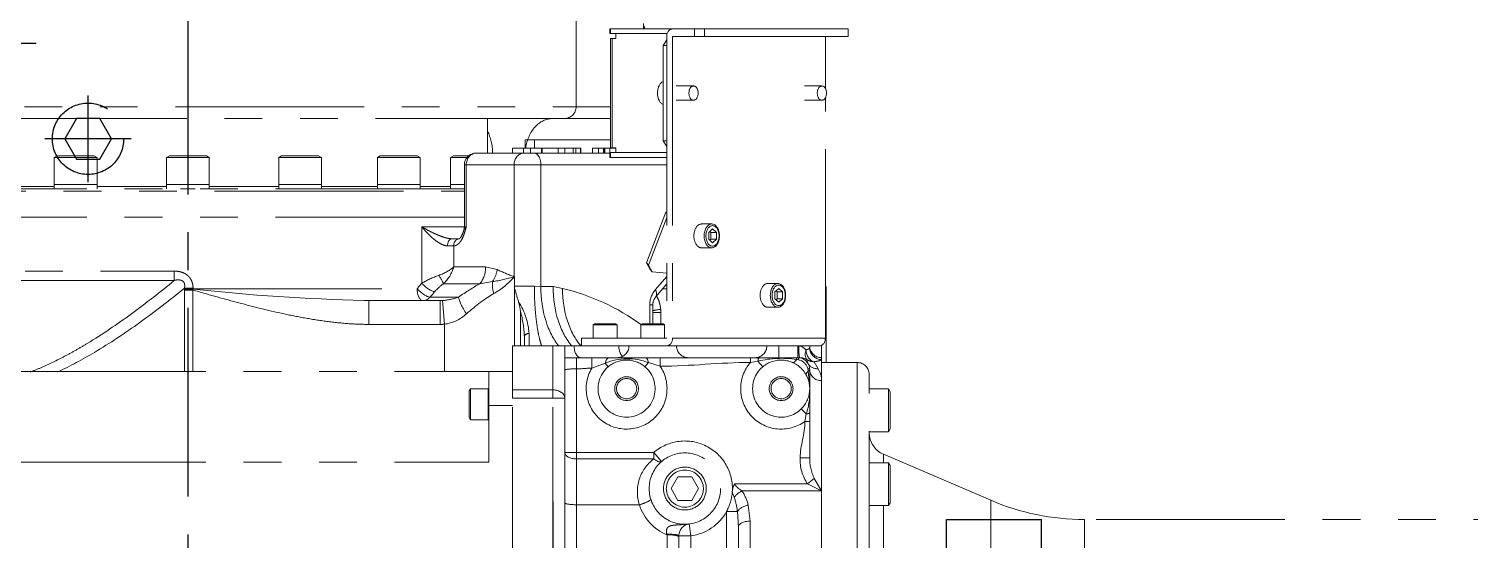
# Model space of a CAD drawing. Extents: x -2384 to 29887, y -2542 to 22350.
# Drawn here: x 2102 to 2709, y 4911 to 5126 of the extents above; entities that cross this region are included whole.
import ezdxf

# ---------------------------------------------------------------- set-up
doc = ezdxf.new("R2010")
doc.units = 0
doc.header["$LTSCALE"] = 63.5
doc.header["$MEASUREMENT"] = 0
doc.linetypes.add('CENTER', pattern=[2, 1.25, -0.25, 0.25, -0.25])
doc.linetypes.add('PHANTOM', pattern=[2.5, 1.25, -0.25, 0.25, -0.25, 0.25, -0.25])
doc.layers.get('0').update_dxf_attribs({"linetype": 'CONTINUOUS'})
for name, color, linetype in [('2', 2, 'CENTER'), ('4', 6, 'PHANTOM'), ('Umbilical', 1, 'PHANTOM')]:
    doc.layers.add(name, color=color, linetype=linetype)

# ---------------------------------------------------------------- blocks, each defined once
blk = doc.blocks.new('165F-TOP')
at = {"lineweight": 0}
for p, q in [((475.28, 243.5), (475.28, 321.5)), ((489.43, 276.2), (489.67, 276.2)), ((489.43, 274.2), (489.43, 276.2)), ((489.67, 274.2), (489.43, 274.2)), ((489.67, 276.2), (489.67, 274.2)), ((489.67, 276.2), (516.48, 276.2)), ((489.67, 274.2), (513.55, 274.2)), ((513.55, 274.2), (492, 274.2)), ((492, 274.2), (492, 272.2)), ((503.56, 276.2), (503.56, 278.42)), ((504, 277.22), (504, 276.2)), ((513.37, 273), (513.37, 146.2)), ((515.82, 276.2), (525.01, 276.2)), ((515.82, 273), (525.01, 273)), ((515.82, 273), (515.82, 146.2)), ((515.82, 273), (580.1, 273)), ((516.48, 276.2), (519.3, 276.2)), ((516.48, 276.2), (516.48, 276.2)), ((519.3, 276.2), (519.3, 276.2)), ((519.3, 276.2), (521.87, 276.2)), ((525.01, 273), (525.01, 276.2)), ((525.01, 276.2), (529.24, 276.2)), ((529.24, 273), (525.01, 273)), ((529.24, 276.2), (589.66, 276.2)), ((529.24, 276.2), (529.24, 273)), ((529.24, 273), (589.66, 273)), ((551.41, 276.2), (563.01, 276.2)), ((563.01, 276.2), (565.58, 276.2)), ((565.58, 276.2), (565.58, 276.2)), ((580.1, 251.15), (580.1, 273)), ((589.66, 273), (589.66, 276.2)), ((490.47, 272.2), (489.75, 272.2)), ((489.75, 272.2), (489.75, 226.2)), ((490.47, 226.2), (490.47, 272.2)), ((492, 272.2), (490.47, 272.2)), ((511.84, 269.2), (513.37, 271.58)), ((511.84, 229.2), (511.84, 269.2)), ((513.37, 269.2), (511.84, 269.2)), ((513.37, 229.2), (513.37, 269.2)), ((524.64, 252.2), (517.35, 252.2)), ((578.63, 252.2), (571.35, 252.2)), ((148, 243.5), (475.28, 243.5)), ((475.28, 243.5), (489.75, 243.5)), ((517.35, 246.2), (524.64, 246.2)), ((571.35, 246.2), (578.63, 246.2)), ((580.1, 146.2), (580.1, 247.25)), ((470.3, 238.5), (153, 238.5)), ((438, 224), (438, 238.5)), ((489.39, 238.5), (470.3, 238.5)), ((448.55, 226), (448.55, 224)), ((453.09, 226), (448.55, 226)), ((453.09, 226), (453.09, 224)), ((456.12, 226), (453.09, 226)), ((457.74, 229.5), (453.91, 229.5)), ((453.91, 226), (453.91, 229.5)), ((456.12, 226), (456.12, 224)), ((460.66, 226), (456.12, 226)), ((457.74, 229.5), (489.75, 229.5)), ((457.74, 226), (457.74, 229.5)), ((460.66, 226), (460.66, 224)), ((460.96, 226), (460.96, 224)), ((460.96, 226), (467.78, 226)), ((467.78, 226), (467.78, 224)), ((467.78, 226), (470.51, 226)), ((470.51, 226), (470.51, 224)), ((470.52, 226), (474.02, 226)), ((474.02, 226), (474.02, 224)), ((474.02, 226), (475.17, 226)), ((475.17, 226), (475.17, 224)), ((475.17, 226), (477.16, 226)), ((477.16, 226), (477.16, 224)), ((477.16, 226), (477.22, 226)), ((477.22, 226), (477.22, 224)), ((482.19, 226), (484.7, 226)), ((482.19, 226), (482.19, 224)), ((484.7, 226), (486.84, 226)), ((484.7, 226), (484.7, 224)), ((486.84, 226), (487.08, 226)), ((486.84, 226), (486.84, 224)), ((487.08, 226), (487.31, 226)), ((487.08, 226), (487.08, 224)), ((487.31, 226), (487.31, 224)), ((487.31, 226), (489.45, 226)), ((489.45, 226), (489.45, 224.2)), ((489.45, 226), (491.96, 226)), ((490.47, 226.2), (489.75, 226.2)), ((489.88, 226.2), (489.88, 226)), ((492, 226.2), (490.47, 226.2)), ((491.96, 226), (492, 226)), ((491.96, 226), (491.96, 224.2)), ((492, 224.2), (492, 226.2)), ((511.84, 229.2), (513.37, 229.2)), ((513.37, 226.82), (511.84, 229.2)), ((257.01, 222.8), (255.8, 222.1)), ((255.8, 222.1), (273.8, 222.1)), ((255.8, 222.1), (255.8, 210.8)), ((272.59, 222.8), (257.01, 222.8)), ((273.8, 222.1), (272.59, 222.8)), ((273.8, 210.8), (273.8, 222.1)), ((304.21, 222.8), (303, 222.1)), ((303, 222.1), (321, 222.1)), ((303, 222.1), (303, 210.8)), ((319.79, 222.8), (304.21, 222.8)), ((321, 222.1), (319.79, 222.8)), ((321, 210.8), (321, 222.1)), ((351.41, 222.8), (350.2, 222.1)), ((350.2, 222.1), (368.2, 222.1)), ((350.2, 222.1), (350.2, 210.8)), ((366.99, 222.8), (351.41, 222.8)), ((368.2, 222.1), (366.99, 222.8)), ((368.2, 210.8), (368.2, 222.1)), ((392.92, 222.8), (391.7, 222.1)), ((391.7, 222.1), (409.7, 222.1)), ((391.7, 222.1), (391.7, 210.8)), ((408.49, 222.8), (392.92, 222.8)), ((409.7, 222.1), (408.49, 222.8)), ((409.7, 210.8), (409.7, 222.1)), ((423.72, 222.8), (422.51, 222.1)), ((422.51, 222.1), (429.34, 222.1)), ((422.51, 222.1), (422.51, 210.8)), ((430.01, 222.8), (423.72, 222.8)), ((428.26, 219), (428.26, 193)), ((428.26, 219), (429.07, 219)), ((449.18, 219), (429.07, 219)), ((429.07, 219), (429.07, 193)), ((433.26, 224), (453.37, 224)), ((460.46, 219), (449.18, 219)), ((449.18, 172.05), (449.18, 219)), ((453.37, 224), (457.6, 224)), ((457.6, 224), (489.45, 224)), ((513.37, 219), (460.46, 219)), ((460.46, 167.87), (460.46, 219)), ((489.43, 224.2), (489.67, 224.2)), ((489.43, 222.2), (489.43, 224.2)), ((489.67, 222.2), (489.43, 222.2)), ((513.37, 224.2), (489.67, 224.2)), ((489.67, 224.2), (489.67, 222.2)), ((513.37, 222.2), (489.67, 222.2)), ((492, 224.2), (513.37, 224.2)), ((164.5, 208), (428.26, 208)), ((428.26, 209), (168.29, 209)), ((255.8, 210), (232.3, 210)), ((273.8, 210.8), (255.8, 210.8)), ((255.8, 210.8), (255.8, 209)), ((255.8, 210.8), (273.8, 210.8)), ((264.77, 209), (259.04, 209)), ((273.8, 209), (273.8, 210.8)), ((303, 210), (273.8, 210)), ((321, 210.8), (303, 210.8)), ((303, 210.8), (303, 209)), ((303, 210.8), (321, 210.8)), ((315.05, 209), (308.95, 209)), ((321, 209), (321, 210.8)), ((350.2, 210), (321, 210)), ((368.2, 210.8), (350.2, 210.8)), ((350.2, 210.8), (350.2, 209)), ((350.2, 210.8), (368.2, 210.8)), ((364.96, 209), (359.23, 209)), ((368.2, 209), (368.2, 210.8)), ((391.7, 210), (368.2, 210)), ((409.7, 210.8), (391.7, 210.8)), ((391.7, 210.8), (391.7, 209)), ((391.7, 210.8), (409.7, 210.8)), ((408.48, 209), (403.81, 209)), ((409.7, 209), (409.7, 210.8)), ((422.51, 210), (409.7, 210)), ((428.26, 210.8), (422.51, 210.8)), ((422.51, 210.8), (422.51, 209)), ((422.51, 210.8), (428.26, 210.8)), ((428.26, 197), (116.5, 197)), ((512.96, 199.17), (504.84, 177.91)), ((513.37, 196.93), (505.72, 176.92)), ((513.37, 198.71), (512.96, 199.17)), ((532.32, 194.2), (528.03, 194.2)), ((410.37, 169.31), (410.37, 193)), ((410.37, 193), (428.26, 193)), ((422.95, 188), (426.25, 188)), ((429.07, 193), (428.26, 193)), ((532.63, 192.09), (531.02, 190.64)), ((531.02, 190.64), (531.02, 187.76)), ((531.94, 190.64), (531.48, 191.05)), ((531.94, 187.76), (531.94, 190.64)), ((531.94, 190.64), (534.24, 190.64)), ((534.24, 190.64), (532.63, 192.09)), ((534.24, 187.76), (534.24, 190.64)), ((423.74, 185), (421.21, 185)), ((423.79, 185), (423.74, 185)), ((423.79, 185), (423.79, 176.14)), ((528.03, 184.2), (532.32, 184.2)), ((531.02, 187.76), (532.63, 186.31)), ((531.48, 187.35), (531.94, 187.76)), ((531.94, 187.76), (534.24, 187.76)), ((532.63, 186.31), (534.24, 187.76)), ((423.79, 176.14), (437.22, 176.14)), ((437.22, 176.14), (442.06, 175.01)), ((504.84, 177.91), (506.35, 175.08)), ((504.84, 177.91), (505.72, 176.92)), ((505.72, 176.92), (507.23, 174.09)), ((116.5, 174.39), (306.23, 174.39)), ((306.29, 170.5), (118.36, 170.5)), ((440.11, 169.97), (434.76, 169.07)), ((449.18, 172.05), (449.31, 172)), ((449.31, 172), (449.31, 167.54)), ((506.35, 175.08), (507.23, 174.09)), ((507.23, 174.09), (513.37, 173.51)), ((508.62, 166.61), (513.37, 172.16)), ((310.52, 167), (310.52, 167.2)), ((314.16, 167.2), (310.52, 167.2)), ((310.52, 166.61), (310.52, 167)), ((310.52, 167), (314.16, 167)), ((310.53, 166.4), (310.52, 166.61)), ((310.53, 132.18), (310.53, 166.4)), ((310.53, 166.4), (314.12, 166.4)), ((314.17, 166.8), (314.12, 166.4)), ((314.12, 166.4), (314.12, 132.18)), ((314.16, 167.2), (314.16, 167)), ((314.16, 167), (314.17, 166.8)), ((314.16, 167), (408.41, 167)), ((434.76, 169.07), (419.41, 169.07)), ((449.18, 168), (457.7, 168)), ((449.31, 167.54), (449.31, 143)), ((457.7, 168), (460.46, 167.87)), ((460.46, 167.87), (465.58, 167.88)), ((465.58, 167.88), (469.54, 167.13)), ((513.37, 169), (508.67, 163.39)), ((513.37, 167), (511.7, 167)), ((560.16, 169.2), (555.87, 169.2)), ((560.46, 167.09), (558.85, 165.64)), ((558.85, 165.64), (558.85, 162.76)), ((559.77, 165.64), (559.31, 166.05)), ((559.77, 162.76), (559.77, 165.64)), ((559.77, 165.64), (562.07, 165.64)), ((562.07, 165.64), (560.46, 167.09)), ((562.07, 162.76), (562.07, 165.64)), ((580.5, 167), (580.5, 162)), ((388.09, 162), (418.07, 162)), ((388.09, 162), (388.09, 152)), ((413.84, 163.46), (425.81, 163.46)), ((418.07, 162), (418.07, 152)), ((419.07, 162.03), (419.96, 152.08)), ((506.24, 152.2), (506.24, 160.18)), ((506.24, 160.18), (507.5, 160.18)), ((507.5, 160.18), (507.5, 152.2)), ((555.87, 159.2), (560.16, 159.2)), ((558.85, 162.76), (560.46, 161.31)), ((559.31, 162.35), (559.77, 162.76)), ((559.77, 162.76), (562.07, 162.76)), ((560.46, 161.31), (562.07, 162.76)), ((580.1, 162), (580.5, 162)), ((580.5, 162), (580.5, 157)), ((418.07, 152), (388.09, 152)), ((419.96, 132.18), (419.96, 152.08)), ((451.89, 143), (451.89, 157.44)), ((483.19, 152.2), (482.5, 151.8)), ((482.5, 151.8), (482.5, 146.2)), ((482.5, 151.8), (492.5, 151.8)), ((491.81, 152.2), (483.19, 152.2)), ((492.5, 151.8), (491.81, 152.2)), ((492.5, 146.2), (492.5, 151.8)), ((503.19, 152.2), (502.5, 151.8)), ((502.5, 151.8), (502.5, 146.2)), ((502.5, 151.8), (512.5, 151.8)), ((511.81, 152.2), (503.19, 152.2)), ((507.5, 157), (510.89, 157)), ((510.89, 157), (510.89, 152.2)), ((512.5, 151.8), (511.81, 152.2)), ((512.5, 146.2), (512.5, 151.8)), ((580.5, 157), (580.1, 157)), ((580.5, 152), (580.1, 152)), ((580.5, 157), (580.5, 152)), ((580.5, 152), (580.5, 136)), ((453.5, 142.99), (453.5, 146.86)), ((477.5, 146.2), (513.37, 146.2)), ((477.5, 143), (477.5, 146.2)), ((515.82, 146.2), (580.1, 146.2)), ((465.5, 143), (448.5, 143)), ((448.5, 124.46), (448.5, 143)), ((470.5, 143), (465.5, 143)), ((465.5, 124.46), (465.5, 143)), ((470.5, 143), (474.4, 143)), ((470.5, 143), (470.5, 120.93)), ((474.4, 143), (477.5, 143)), ((477.5, 143), (498.2, 143)), ((505.49, 143), (498.2, 143)), ((505.49, 143), (513.37, 143)), ((513.37, 143), (577.64, 143)), ((560.5, 143), (560.5, 138)), ((568.5, 143), (568.5, 138)), ((573.5, 143), (573.5, 142.21)), ((578.5, 143.2), (578.5, 136)), ((470.5, 138), (475.5, 138)), ((475.5, 138), (481.86, 138)), ((475.5, 133.28), (475.5, 138)), ((481.86, 138), (489.21, 138)), ((481.86, 133.65), (481.86, 138)), ((487.51, 135.67), (481.86, 133.65)), ((488.77, 134.18), (487.51, 135.67)), ((489.21, 138), (504.46, 138)), ((505.7, 135.92), (504.23, 134.18)), ((504.46, 138), (510.64, 138)), ((510.64, 134.44), (505.7, 135.92)), ((510.64, 134.44), (510.64, 138)), ((510.64, 138), (548.54, 138)), ((548.54, 138), (552.23, 138)), ((548.54, 136), (548.54, 138)), ((551.75, 136.57), (548.54, 136)), ((553.77, 134.18), (551.75, 136.57)), ((552.23, 138), (567.85, 138)), ((567.85, 138), (568.5, 138)), ((568.85, 137.11), (568.04, 137.28)), ((572.93, 132.48), (572.67, 133.43)), ((575.32, 136.31), (577.05, 133.35)), ((578.5, 138), (578.5, 137.24)), ((578.5, 128.35), (578.5, 137.24)), ((593.5, 136), (578.5, 136)), ((593.5, 136), (593.5, -136)), ((240.2, 132.18), (438.5, 132.18)), ((438.5, 117.98), (438.5, 132.18)), ((438.5, 132.18), (448.5, 132.18)), ((475.5, 133.28), (475.5, 98.19)), ((573.5, 125), (572.93, 132.48)), ((573.5, 133), (573.5, 132.27)), ((573.5, 132.27), (573.5, 125)), ((578.5, 82.02), (578.5, 128.35)), ((598.5, -131), (598.5, 131)), ((430.8, 124.94), (430.3, 124.07)), ((430.3, 124.07), (430.3, 112.81)), ((430.8, 111.94), (430.8, 124.94)), ((438.3, 124.94), (430.8, 124.94)), ((438.3, 111.94), (438.3, 124.94)), ((438.3, 124.94), (438.3, 111.94)), ((438.5, 124.94), (438.3, 124.94)), ((448.5, 120.93), (448.5, 124.46)), ((448.5, 124.46), (465.5, 124.46)), ((465.5, 120.93), (465.5, 124.46)), ((573.5, 125), (573.5, 114.97)), ((606.6, 124.91), (598.5, 124.91)), ((607.3, 123.7), (606.6, 124.91)), ((606.6, 124.91), (606.6, 106.91)), ((607.3, 108.12), (607.3, 123.7)), ((438.5, 94.1), (438.5, 117.98)), ((438.5, 117.98), (448.5, 117.98)), ((448.5, -120.93), (448.5, 120.93)), ((465.5, 120.93), (448.5, 120.93)), ((465.5, 120.93), (470.5, 120.93)), ((465.5, -120.93), (465.5, 120.93)), ((470.5, 120.93), (470.5, 22.11)), ((569.97, 116.5), (572.07, 114.39)), ((430.3, 112.81), (430.8, 111.94)), ((430.8, 111.94), (438.3, 111.94)), ((438.3, 111.94), (438.5, 111.94)), ((571.5, 111.25), (572.07, 114.39)), ((571.5, 111.25), (573.5, 111.25)), ((573.5, 114.97), (573.5, 111.25)), ((573.5, 111.25), (573.5, 95.96)), ((598.5, 106.91), (606.6, 106.91)), ((606.6, 106.91), (607.3, 108.12)), ((470.5, 98.19), (475.5, 98.19)), ((475.5, 98.19), (475.5, 95.47)), ((475.5, 98.19), (507.99, 98.19)), ((507.99, 98.19), (511.24, 94.39)), ((507.99, 95.47), (507.99, 98.19)), ((649.63, 78.09), (604.56, 97.4)), ((604.56, 93.85), (604.56, 97.4)), ((240.2, 94.1), (438.5, 94.1)), ((475.5, 95.47), (475.5, 76.2)), ((507.99, 95.47), (475.5, 95.47)), ((569.52, 95.96), (573.5, 95.96)), ((606.6, 93.85), (598.5, 93.85)), ((606.6, 93.85), (606.6, 75.85)), ((607.3, 92.64), (606.6, 93.85)), ((607.3, 77.07), (607.3, 92.64)), ((518.11, 88), (515.23, 83)), ((523.89, 88), (518.11, 88)), ((526.77, 83), (523.89, 88)), ((541.97, 84.99), (572.64, 84.99)), ((572.64, 84.99), (575.45, 87.28)), ((578.5, 82.02), (572.64, 84.99)), ((575.45, 87.28), (578.5, 82.02)), ((515.23, 83), (518.11, 78)), ((523.89, 78), (526.77, 83)), ((541.77, 79.39), (540.95, 81.63)), ((578.5, 82.02), (545.04, 82.02)), ((578.5, 46.32), (578.5, 82.02)), ((475.5, 76.2), (475.5, 21.25)), ((501.9, 76.2), (475.5, 76.2)), ((518.11, 78), (523.89, 78)), ((538.5, 34.28), (538.5, 73.32)), ((543.08, 73.32), (538.5, 73.32)), ((543.5, 66.81), (543.08, 73.32)), ((547.65, 76.07), (548.5, 69.32)), ((598.5, 75.85), (606.6, 75.85)), ((604.56, 40.06), (604.56, 75.85)), ((606.6, 75.85), (607.3, 77.07)), ((649.63, 78.09), (649.63, -78.09)), ((523.5, 63.16), (522.87, 68.12)), ((543.5, 44.64), (543.5, 66.81)), ((548.5, 69.32), (548.5, 46.32)), ((1249.58, 70), (689.03, 70)), ((689.03, -70), (689.03, 70)), ((513.5, 63.59), (513.42, 63.84)), ((513.5, 39.13), (513.5, 63.59)), ((523.5, 63.16), (518.5, 63.16)), ((518.5, 63.16), (518.5, 62.72)), ((518.5, 62.72), (518.5, 14.57)), ((523.5, 63.16), (523.5, 34.28))]:
    blk.add_line(p, q, dxfattribs=at)
for p, q in [((248.17, 270), (211.82, 270)), ((270, 211.82), (270, 248.17)), ((288.17, 230), (251.82, 230))]:
    blk.add_line(p, q)
blk.add_lwpolyline([(260.19, 230), (265.09, 221.5), (274.91, 221.5), (279.81, 230), (274.91, 238.5), (265.09, 238.5), (260.19, 230), (260.19, 230)])
blk.add_circle((270, 230), 15)
for centre, radius in [((496.5, 125), 5), ((496.5, 125), 4.25), ((561.5, 125), 5), ((561.5, 125), 4.25), ((521, 83), 15), ((521, 83), 9), ((521, 83), 7.79)]:
    blk.add_circle(centre, radius, dxfattribs=at)
for centre, radius, start, end in [((433.26, 219), 5, 90, 180), ((423.26, 193), 5, 342.00809, 0), ((430.26, 236.39), 67.15, 278.43322, 286.48117), ((423.08, 195.32), 35.09, 300.00646, 318.3588), ((483.49, 264.8), 98.89, 245.23023, 249.6989), ((409.7, 1065.43), 903.69, 263.93204, 268.49653), ((731.08, 245.96), 292.48, 195.55348, 196.8039), ((447.32, 75.19), 94.58, 54.24252, 76.41472), ((516.12, 160.17), 9.89, 139.35737, 179.92216), ((578.5, 167), 2, 0, 37.05083), ((409.7, 1065.43), 903.69, 268.49653, 268.63007), ((417.57, 185.58), 23.6, 273.64966, 290.43053), ((428.6, 146.64), 26.91, 3.28397, 33.28733), ((416.1, 152.29), 36.15, 8.19343, 14.60359), ((512.5, 160.18), 5, 140, 180), ((495.4, 157), 15.49, 359.99646, 5.05456), ((417.64, 168.9), 16.98, 277.83361, 312.54129), ((404.57, 144.82), 48.98, 2.39143, 14.94155), ((-7610.45, 113.12), 8065.98, 0.21188, 0.249078), ((492.5, 143), 5, 270, 0), ((522.5, 143), 5, 180, 270), ((550.5, 143), 5, 270, 0), ((568.51, 138.87), 4.15, 34.97668, 84.772), ((578.5, 143), 5, 180, 270), ((496.5, 125), 17, 149.42329, 33.73342), ((496.5, 125), 12, 130.11917, 49.88083), ((496.91, 113.27), 24.3, 68.78597, 112.77329), ((496.5, 125), 12, 49.88083, 130.11917), ((561.5, 125), 17, 139.67978, 306.03188), ((561.5, 125), 12, 130.11917, 314.90087), ((561.75, 94.49), 43.25, 81.63822, 103.36745), ((561.5, 125), 12, 314.90087, 130.11917), ((568.5, 133), 5, 0, 90), ((567.83, 132.23), 4.98, 13.98256, 78.17778), ((569.11, 130.96), 7.04, 61.08318, 88.64104), ((574.43, 136.66), 1.97, 166.41478, 212.94103), ((593.5, 131), 5, 0, 90), ((474.46, 107.38), 25.92, 87.71046, 98.63465), ((569.1, 128.34), 9.4, 0.06732, 32.21055), ((544.48, 123.51), 29.06, 341.71833, 2.9421), ((608.5, 106.59), 10, 180, 246.80141), ((521, 83), 20, 356.062, 130.58967), ((518.29, 81.62), 17.27, 126.65358, 198.26299), ((586.46, 94.84), 16.97, 176.22774, 215.46167), ((593.03, 95.78), 19.53, 179.47489, 205.79306), ((547.25, 81.57), 6.29, 146.99822, 179.45666), ((521, 83), 20, 331.04498, 356.062), ((516.47, 70.78), 26.72, 5.45472, 18.79943), ((529.24, 71.55), 18.95, 13.81838, 33.55031), ((521, 82.13), 20, 197.23824, 247.97569), ((521, 83), 20, 277.18076, 331.04498), ((689.03, 170), 100, 246.80141, 270), ((523.5, 63.16), 5, 97.18076, 180)]:
    blk.add_arc(centre, radius, start, end, dxfattribs=at)
for centre, major_axis, ratio, start_param, end_param in [((492, 274.2), (0, 0.002), 0.642788, 4.712389, 6.283185), ((515.82, 273), (0, 3.2), 0.766044, 0, 1.570796), ((515.82, 273), (0, 0.002), 0.766044, 0, 1.570796), ((521.87, 274.2), (0, -2), 0.642788, 3.09689, 3.141593), ((563.01, 274.2), (0, 2), 0.642788, 0, 0.044703), ((580.1, 273), (0, -0.002), 0.766044, 3.14157, 4.712389), ((512.69, 249.2), (0, -5), 0.642788, 3.410041, 6.014737), ((470.3, 243.5), (0, -5), 0.995606, 0, 1.570796), ((465.4, 223.5), (0, 15), 0.766044, 0, 1.400328), ((489.39, 243.5), (0, -5), 0.995606, 0, 0.073488), ((431.06, 223.5), (0, 15), 0.607467, 4.745923, 5.411815), ((433.26, 219), (0, 5), 0.838671, 0, 1.570796), ((453.37, 219), (0, 5), 0.838671, 0, 1.570796), ((457.6, 219), (0, -5), 0.570989, 1.570796, 3.141593), ((492, 224.2), (0, 0.002), 0.642788, 3.141609, 4.712389), ((514.92, 201.98), (-2.61, -2.33), 0.746233, 0.308893, 0.467152), ((528.03, 189.2), (0, 5), 0.642788, 0, 3.141593), ((422.95, 185), (0, -3), 0.580503, 3.141593, 4.712389), ((426.25, 185), (0, -3), 0.833924, 3.141593, 4.712389), ((426.31, 185), (0.07, -3), 0.838594, 3.123583, 4.69159), ((415.4, 176.14), (9.92, 3.22), 0.38526, 4.797347, 5.582745), ((415.4, 176.14), (-6.06, -9.03), 0.70898, 1.229861, 2.015259), ((428.83, 176.14), (0, -10), 0.838671, 0.785398, 1.570796), ((306.38, 174.39), (0, 5), 0.029499, 1.570796, 2.462766), ((415.4, 169.07), (-9.95, -4.45), 0.229311, 4.400744, 5.137461), ((416.44, 172.61), (2.93, -4.05), 0.169759, 0.40149, 1.448687), ((446.54, 164.93), (-4.03, 9.15), 0.556783, 0.766599, 1.330623), ((433.67, 175.01), (-4.36, -9), 0.810987, 1.396684, 1.944712), ((314.11, 166.61), (-5, -0.19), 0.038584, 4.699847, 5.513136), ((312, 179.07), (186.99, 192.7), 0.296101, 4.931929, 4.94349), ((410.88, 167), (0, -5), 0.493159, 4.712389, 6.283185), ((410.88, 167), (-3.77, 3.29), 0.349033, 1.18987, 2.718082), ((412.89, 169.31), (3.78, -3.27), 0.356015, 4.322025, 5.858406), ((314.97, 175.54), (192.24, 192.24), 0.296214, 4.940127, 4.951687), ((418.37, 165.54), (4.79, 4.79), 0.296213, 1.073377, 1.810095), ((414.03, 129.93), (43.15, 43.15), 0.296213, 0.803928, 1.01789), ((419.96, 122.86), (32.67, 44.02), 0.285446, 0.571506, 0.938633), ((477.59, 167.87), (-0.01, -30), 0.570989, 4.71259, 5.695397), ((483.3, 167.88), (0.07, -30), 0.590687, 4.711009, 5.694099), ((487.19, 167.13), (0, -29.13), 0.605929, 4.712388, 5.690466), ((504.84, 166.61), (3.83, -3.21), 0.596359, 0, 0.952916), ((555.87, 164.2), (0, 5), 0.642788, 0, 3.141593), ((410.88, 167), (0, -5), 0.838671, 0, 0.785398), ((418.07, 167), (9.5, 0), 0.526385, 4.712389, 4.817906), ((431.74, 156.39), (-5.68, 8.23), 0.21785, 0.405627, 1.421404), ((512.41, 158.37), (-4.95, -0.68), 0.045241, 5.029461, 6.139153), ((418.07, 167), (-17.89, 0), 0.838671, 1.570796, 1.676314), ((455.5, 146.86), (-2, 0), 0.66077, 4.733309, 6.283185), ((513.37, 146.2), (0, -0.002), 0.766044, 0, 1.570796), ((513.37, 146.2), (0, -3.2), 0.766044, 0, 1.570796), ((577.64, 146.2), (0, 3.2), 0.766044, 3.141593, 4.712389), ((477.26, 143), (0, -5), 0.573576, 4.712389, 6.283185), ((496.1, 143), (0, -5), 0.573576, 4.712389, 5.807419), ((569.28, 143), (0, 5), 0.077659, 1.570796, 3.141593), ((575.32, 141.25), (-2.55, -4.3), 0.625446, 5.066932, 6.183976), ((575.32, 141.25), (-0.73, 4.95), 0.677667, 1.471391, 2.927739), ((578.5, 142.21), (-5, 0), 0.994483, 0, 0.20835), ((578.5, 142.21), (-5, 0), 0.994483, 0.20835, 1.570796), ((489.21, 133.65), (0, -4.35), 0.443041, 3.141593, 4.228338), ((504.46, 134.44), (0, -3.56), 0.385309, 1.99967, 3.141593), ((552.23, 136), (0, -2), 0.25123, 3.141593, 4.422637), ((568.5, 140.49), (-2.06, -4.56), 0.230346, 0, 0.89858), ((567.85, 136), (0, 2), 0.120197, 5.409101, 6.283179), ((568.5, 136), (0, -2), 0.212616, 2.156477, 3.141593), ((575.32, 141.25), (-4.29, -2.57), 0.983456, 0.440757, 1.038279), ((571.5, 133), (-2, 0), 0.267, 3.141593, 4.089088), ((577.05, 138.18), (-4.28, -2.59), 0.954764, 0, 1.046453), ((576.5, 133), (-4.41, -2.35), 0.33282, 5.459133, 6.283185), ((571.5, 132.27), (-2, 0), 0.148783, 3.141593, 3.916786), ((578.5, 133), (-5, 0), 0.93007, 0, 1.570796), ((465.5, 120.93), (-5, 0), 0.707107, 3.141593, 4.712389), ((571.5, 114.97), (-2, 0), 0.299176, 1.860548, 3.141593), ((475.5, 98.19), (-5, 0), 0.544081, 0, 1.570796), ((507.99, 98.19), (3.25, -3.8), 0.388731, 5.13832, 6.283185), ((545.04, 79.05), (-4, -2.99), 0.509375, 4.348499, 5.216836), ((475.5, 77.07), (-5, 0), 0.173648, 0, 1.570796), ((501.9, 77.07), (4.78, 1.48), 0.166068, 4.660906, 6.283185), ((547.65, 73.32), (-4.8, -1.4), 0.535671, 4.557621, 5.785179), ((548.5, 66.81), (-5, 0), 0.502355, 4.712389, 6.283185), ((513.5, 63.16), (-5, 0), 0.13672, 3.141593, 4.728116), ((513.5, 62.72), (-5, 0), 0.173648, 3.141593, 4.712389)]:
    blk.add_ellipse(centre, major_axis=major_axis, ratio=ratio, start_param=start_param, end_param=end_param, dxfattribs=at)
for centre, major_axis in [((524.64, 249.2), (0, 3)), ((578.63, 249.2), (0, 3)), ((532.32, 189.2), (0, 5)), ((532.63, 189.2), (0, -4.31)), ((560.16, 164.2), (0, 5)), ((560.46, 164.2), (0, -4.31))]:
    blk.add_ellipse(centre, major_axis=major_axis, ratio=0.642788, dxfattribs=at)
for points, knots in [([(489.84, 238.42), (489.82, 238.43), (489.76, 238.46), (489.62, 238.49), (489.47, 238.5), (489.39, 238.5)], [0.91252508, 0.91252508, 0.91252508, 0.91252508, 0.93298201, 0.96738214, 1, 1, 1, 1]), ([(410.37, 193), (410.83, 192.74), (411.3, 192.47), (412.25, 191.94), (412.74, 191.68), (414.21, 190.91), (415.23, 190.41), (416.81, 189.7), (417.35, 189.47), (418.45, 189.03), (419, 188.83), (419.85, 188.56), (420.13, 188.48), (420.7, 188.32), (420.99, 188.25), (421.84, 188.08), (422.4, 188), (422.95, 188)], [0, 0, 0, 0, 0.125, 0.125, 0.25, 0.25, 0.5, 0.5, 0.625, 0.625, 0.75, 0.75, 0.8125, 0.8125, 0.875, 0.875, 1, 1, 1, 1]), ([(421.21, 185), (420.71, 185), (420.21, 185.1), (419.42, 185.36), (419.16, 185.46), (418.64, 185.69), (418.39, 185.82), (417.63, 186.24), (417.12, 186.56), (416.15, 187.25), (415.69, 187.61), (414.77, 188.38), (414.33, 188.78), (413.46, 189.6), (413.05, 190.01), (412.24, 190.85), (411.85, 191.28), (411.28, 191.92), (411.1, 192.13), (410.73, 192.57), (410.55, 192.78), (410.37, 193)], [0, 0, 0, 0, 0.125, 0.125, 0.1875, 0.1875, 0.25, 0.25, 0.375, 0.375, 0.5, 0.5, 0.625, 0.625, 0.75, 0.75, 0.875, 0.875, 0.9375, 0.9375, 1, 1, 1, 1]), ([(429.07, 193), (429, 192.75), (428.93, 192.5), (428.79, 192.01), (428.72, 191.76), (428.51, 191.02), (428.36, 190.54), (428.04, 189.6), (427.86, 189.14), (427.49, 188.29), (427.28, 187.88), (426.84, 187.13), (426.6, 186.78), (426.1, 186.17), (425.83, 185.91), (425.41, 185.58), (425.27, 185.48), (424.98, 185.32), (424.84, 185.24), (424.4, 185.07), (424.1, 185.01), (423.79, 185)], [0, 0, 0, 0, 0.0625, 0.0625, 0.125, 0.125, 0.25, 0.25, 0.375, 0.375, 0.5, 0.5, 0.625, 0.625, 0.75, 0.75, 0.8125, 0.8125, 0.875, 0.875, 1, 1, 1, 1]), ([(428, 191.45), (427.98, 191.36), (427.79, 190.72), (427.35, 189.64), (426.71, 188.52), (426.21, 188.01), (426.11, 187.99), (426.11, 187.99)], [0, 0, 0, 0, 0.0296936, 0.2657509, 0.4638848, 0.6700079, 0.8205294, 0.8205294, 0.8205294, 0.8205294]), ([(428.01, 191.44), (428.04, 191.53), (428.06, 191.61), (428.19, 191.91), (428.31, 192.14), (428.55, 192.46), (428.64, 192.57), (428.79, 192.73), (428.84, 192.78), (428.95, 192.89), (429.01, 192.95), (429.07, 193)], [0.7074884, 0.7074884, 0.7074884, 0.7074884, 0.75, 0.75, 0.875, 0.875, 0.9375, 0.9375, 0.96875, 0.96875, 1, 1, 1, 1]), ([(245.68, 131.97), (247.27, 132.58), (248.85, 133.23), (253.7, 135.33), (256.94, 136.9), (261.76, 139.43), (263.36, 140.31), (266.54, 142.12), (268.13, 143.05), (276, 147.81), (282.17, 152.01), (294.35, 160.9), (300.35, 165.61), (306.29, 170.5)], [0.1897455, 0.1897455, 0.1897455, 0.1897455, 0.25, 0.25, 0.375, 0.375, 0.4375, 0.4375, 0.5, 0.5, 0.75, 0.75, 1, 1, 1, 1]), ([(306.23, 174.39), (306.74, 174.39), (307.24, 174.36), (308.24, 174.23), (308.73, 174.13), (309.7, 173.84), (310.17, 173.66), (310.84, 173.31), (311.06, 173.18), (311.48, 172.89), (311.68, 172.74), (312.06, 172.42), (312.24, 172.24), (312.58, 171.87), (312.75, 171.67), (313.19, 171.06), (313.43, 170.62), (313.71, 169.92), (313.79, 169.68), (313.93, 169.19), (313.99, 168.95), (314.12, 168.21), (314.16, 167.7), (314.16, 167.2)], [0, 0, 0, 0, 0.125, 0.125, 0.25, 0.25, 0.375, 0.375, 0.4375, 0.4375, 0.5, 0.5, 0.5625, 0.5625, 0.625, 0.625, 0.75, 0.75, 0.8125, 0.8125, 0.875, 0.875, 1, 1, 1, 1]), ([(310.52, 167.2), (310.58, 167.48), (310.63, 167.76), (310.66, 168.19), (310.66, 168.34), (310.65, 168.63), (310.63, 168.77), (310.57, 169.06), (310.53, 169.2), (310.42, 169.48), (310.35, 169.61), (310.19, 169.85), (310.09, 169.96), (309.87, 170.16), (309.75, 170.25), (309.5, 170.4), (309.36, 170.46), (309.09, 170.56), (308.95, 170.59), (308.52, 170.68), (308.23, 170.7), (307.39, 170.7), (306.84, 170.62), (306.29, 170.5)], [0, 0, 0, 0, 0.125, 0.125, 0.1875, 0.1875, 0.25, 0.25, 0.3125, 0.3125, 0.375, 0.375, 0.4375, 0.4375, 0.5, 0.5, 0.5625, 0.5625, 0.625, 0.625, 0.75, 0.75, 1, 1, 1, 1]), ([(310.52, 167.2), (304.35, 162.19), (298.14, 157.39), (285.55, 148.34), (279.18, 144.09), (267.66, 137.25), (262.54, 134.5), (257.33, 132.07)], [0, 0, 0, 0, 0.25, 0.25, 0.5, 0.5, 0.6949858, 0.6949858, 0.6949858, 0.6949858]), ([(388.09, 152), (384.93, 152), (381.78, 152.14), (375.51, 152.63), (372.38, 152.99), (366.15, 153.85), (363.04, 154.36), (356.84, 155.5), (353.75, 156.13), (344.52, 158.17), (338.41, 159.71), (326.24, 162.96), (320.18, 164.68), (314.12, 166.4)], [0, 0, 0, 0, 0.125, 0.125, 0.25, 0.25, 0.375, 0.375, 0.5, 0.5, 0.75, 0.75, 1, 1, 1, 1]), ([(457.7, 168), (457.7, 166.5), (457.73, 164.96), (457.84, 161.82), (457.93, 160.23), (458.16, 157.08), (458.31, 155.51), (458.67, 152.48), (458.89, 151.01), (459.37, 148.25), (459.64, 146.95), (460.19, 144.75), (460.47, 143.82), (460.75, 142.99)], [0, 0, 0, 0, 0.125, 0.125, 0.25, 0.25, 0.375, 0.375, 0.5, 0.5, 0.625, 0.625, 0.7334253, 0.7334253, 0.7334253, 0.7334253]), ([(509.12, 163.91), (509.18, 163.81), (509.24, 163.71), (509.75, 162.8), (510.08, 161.96), (510.46, 160.64), (510.56, 160.19), (510.73, 159.28), (510.79, 158.83), (510.83, 158.37)], [0.468244, 0.468244, 0.468244, 0.468244, 0.5, 0.5, 0.75, 0.75, 0.875, 0.875, 1, 1, 1, 1]), ([(571.91, 141.25), (572.16, 141.32), (572.38, 141.4), (572.78, 141.57), (572.95, 141.65), (573.22, 141.82), (573.32, 141.9), (573.46, 142.06), (573.5, 142.14), (573.5, 142.21)], [0, 0, 0, 0, 0.25, 0.25, 0.5, 0.5, 0.75, 0.75, 1, 1, 1, 1]), ([(578.5, 137.24), (578.5, 137.17), (578.43, 137.09), (578.22, 136.98), (578.13, 136.94), (577.92, 136.86), (577.8, 136.82), (577.39, 136.69), (577.05, 136.61), (576.46, 136.49), (576.24, 136.46), (575.8, 136.38), (575.56, 136.34), (575.32, 136.31)], [0, 0, 0, 0, 0.25, 0.25, 0.375, 0.375, 0.5, 0.5, 0.75, 0.75, 0.875, 0.875, 1, 1, 1, 1]), ([(541.97, 84.99), (542.02, 84.81), (542.1, 84.64), (542.3, 84.33), (542.42, 84.18), (542.78, 83.77), (543.05, 83.52), (543.61, 83.05), (543.89, 82.83), (544.47, 82.41), (544.75, 82.21), (545.04, 82.02)], [0, 0, 0, 0, 0.125, 0.125, 0.25, 0.25, 0.5, 0.5, 0.75, 0.75, 1, 1, 1, 1]), ([(513.42, 63.84), (513.25, 64.38), (513.16, 64.96), (513.35, 66.07), (513.65, 66.55), (514.45, 67.16), (514.92, 67.33), (515.86, 67.55), (516.34, 67.61), (517.81, 67.74), (518.82, 67.77), (520.84, 67.9), (521.85, 67.99), (522.87, 68.12)], [0, 0, 0, 0, 0.125, 0.125, 0.25, 0.25, 0.375, 0.375, 0.5, 0.5, 0.75, 0.75, 1, 1, 1, 1])]:
    blk.add_open_spline(points, degree=3, knots=knots, dxfattribs=at)
for points in [[(481.86, 133.65), (479.74, 133.65), (477.62, 133.28), (475.5, 133.28)], [(548.54, 136), (535.9, 136), (523.27, 134.44), (510.64, 134.44)], [(569.52, 95.96), (569.52, 101.06), (571.5, 106.15), (571.5, 111.25)]]:
    blk.add_open_spline(points, degree=3, dxfattribs=at)
at = {"layer": '2'}
blk.add_line((312, 412.98), (312, -333.68), dxfattribs=at)

msp = doc.modelspace()

# ---------------------------------------------------------------- linework, layer by layer
msp.add_line((2322.88, 4927.05), (2322.88, 4904.48))
at = {"layer": 'Umbilical'}
for p, q in [((2488.42, 4919.48), (2528.42, 4919.48)), ((2488.42, 4779.48), (2488.42, 4919.48)), ((2528.42, 4779.48), (2528.42, 4919.48))]:
    msp.add_line(p, q, dxfattribs=at)

# ---------------------------------------------------------------- block references
at = {"layer": '4'}
msp.add_blockref('165F-TOP', (1857.38, 4849.48), dxfattribs=at)

doc.saveas('drawing.dxf')
